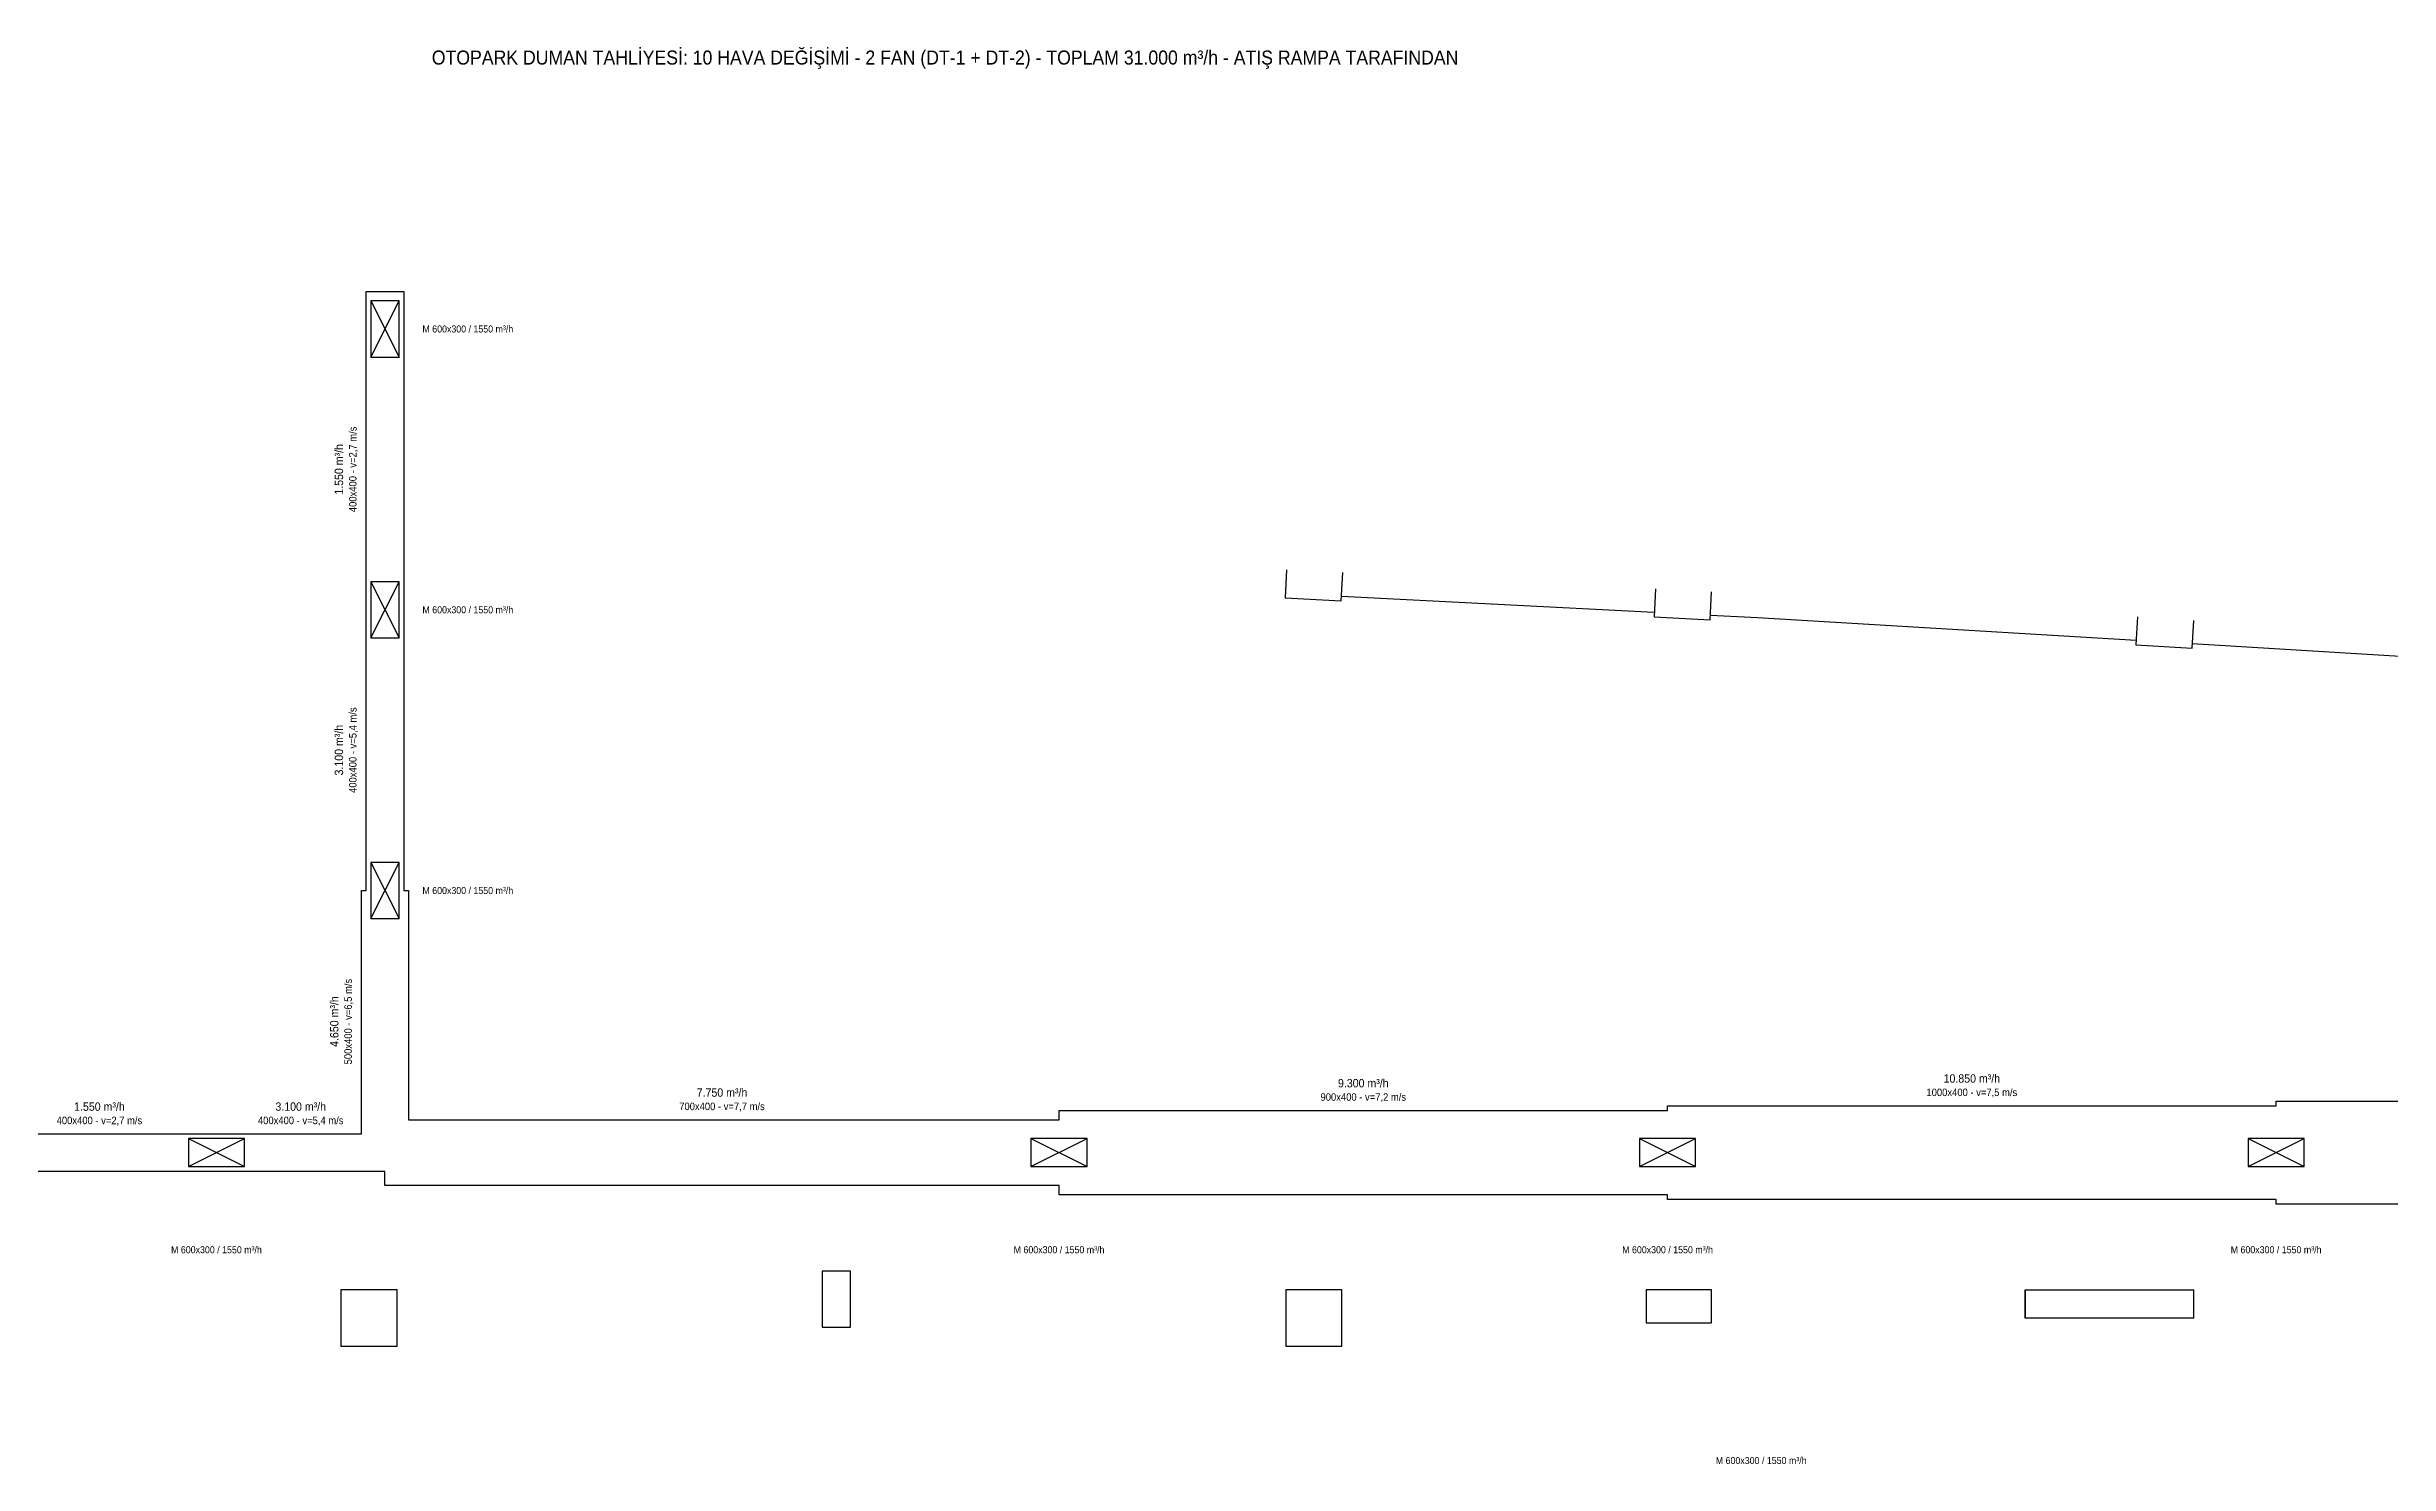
# Model space of a CAD drawing. Header units: centimetres. Extents: x 247949 to 357871, y -501485 to -497749.
# Drawn here: x 351969 to 354471, y -499263 to -497749 of the extents above; entities that cross this region are included whole.
import ezdxf
from ezdxf.enums import TextEntityAlignment as Align

# ---------------------------------------------------------------- set-up
doc = ezdxf.new("R2010")
doc.units = ezdxf.units.CM
for name, color, linetype in [('MIM-KOLON-REFERANS', 8, 'Continuous'), ('MTY-DUMAN-EGZOZ-CAP', 1, 'Continuous'), ('MTY-DUMAN-EGZOZ-KANALI', 1, 'Continuous'), ('MTY-DUMAN-MENFEZ', 1, 'Continuous')]:
    doc.layers.add(name, color=color, linetype=linetype)
doc.styles.add('ROTAS-ARIAL', font='arial.ttf')

msp = doc.modelspace()

# ---------------------------------------------------------------- linework, layer by layer
at = {"layer": 'MIM-KOLON-REFERANS'}
for points in [[(353293.1, -498307.2), (353291.5, -498337.2), (353351.4, -498340.3), (353353, -498310.3)], [(353687, -498327.6), (353685.5, -498357.5), (353745.4, -498360.6), (353746.9, -498330.7)], [(353351.7, -498335.3), (353685.7, -498352.5)], [(353745.7, -498355.7), (353796.2, -498358.3), (354200.6, -498382.6)], [(354202.1, -498357.7), (354200.3, -498387.6), (354260.2, -498391.2), (354262, -498361.3)], [(354260.5, -498386.2), (354605.5, -498407)], [(352827.1, -499116.6), (352827.1, -499056.6), (352797.1, -499056.6), (352797.1, -499116.6), (352827.1, -499116.6)], [(352283, -499076.7), (352283, -499136.7), (352343, -499136.7), (352343, -499076.7), (352283, -499076.7)], [(353292.1, -499076.7), (353292.1, -499136.7), (353352.1, -499136.7), (353352.1, -499076.7), (353292.1, -499076.7)], [(353747, -499111.7), (353747, -499076.7), (353677, -499076.7), (353677, -499111.7), (353747, -499111.7)], [(354262.1, -499106.7), (354081.9, -499106.7), (354081.9, -499076.7), (354262.1, -499076.7)], [(354082.1, -499076.7), (354082.1, -499106.7)], [(354261.9, -499076.7), (354261.9, -499106.7)], [(354262.1, -499106.7), (354262.1, -499076.7)]]:
    msp.add_lwpolyline(points, dxfattribs=at)
at = {"layer": 'MTY-DUMAN-EGZOZ-KANALI'}
for points in [[(351900, -498910), (352150, -498910), (352305, -498910), (352305, -498650), (352310, -498650), (352310, -498350), (352310, -498050), (352310, -498010), (352350, -498010), (352350, -498050), (352350, -498350), (352350, -498650), (352355, -498650), (352355, -498895), (353050, -498895), (353050, -498885), (353700, -498885), (353700, -498880), (354350, -498880), (354350, -498875), (355000, -498875)], [(355000, -498985), (354350, -498985), (354350, -498980), (353700, -498980), (353700, -498975), (353050, -498975), (353050, -498965), (352330, -498965), (352330, -498950), (352150, -498950), (351900, -498950)]]:
    msp.add_lwpolyline(points, dxfattribs=at)
at = {"layer": 'MTY-DUMAN-MENFEZ'}
for p, q in [((352315, -498080), (352345, -498020)), ((352315, -498020), (352345, -498080)), ((352315, -498380), (352345, -498320)), ((352315, -498320), (352345, -498380)), ((352315, -498680), (352345, -498620)), ((352315, -498620), (352345, -498680)), ((352120, -498945), (352180, -498915)), ((352120, -498915), (352180, -498945)), ((353020, -498945), (353080, -498915)), ((353020, -498915), (353080, -498945)), ((353670, -498945), (353730, -498915)), ((353670, -498915), (353730, -498945)), ((354320, -498945), (354380, -498915)), ((354320, -498915), (354380, -498945))]:
    msp.add_line(p, q, dxfattribs=at)
for points in [[(352315, -498080), (352345, -498080), (352345, -498020), (352315, -498020)], [(352315, -498380), (352345, -498380), (352345, -498320), (352315, -498320)], [(352315, -498680), (352345, -498680), (352345, -498620), (352315, -498620)], [(352120, -498945), (352180, -498945), (352180, -498915), (352120, -498915)], [(353020, -498945), (353080, -498945), (353080, -498915), (353020, -498915)], [(353670, -498945), (353730, -498945), (353730, -498915), (353670, -498915)], [(354320, -498945), (354380, -498945), (354380, -498915), (354320, -498915)]]:
    msp.add_lwpolyline(points, close=True, dxfattribs=at)

# ---------------------------------------------------------------- texts
at = {"layer": 'MTY-DUMAN-EGZOZ-CAP', "style": 'ROTAS-ARIAL', "width": 0.9}
for s, height, p in [('OTOPARK DUMAN TAHLİYESİ: 10 HAVA DEĞİŞİMİ - 2 FAN (DT-1 + DT-2) - TOPLAM 31.000 m³/h - ATIŞ RAMPA TARAFINDAN', 15, (352380, -497760)), ('M 600x300 / 1550 m³/h', 7.5, (352370, -498050)), ('M 600x300 / 1550 m³/h', 7.5, (352370, -498350)), ('M 600x300 / 1550 m³/h', 7.5, (352370, -498650))]:
    msp.add_text(s, height=height, dxfattribs=at).set_placement(p, align=Align.MIDDLE_LEFT)
for s, height, p in [('400x400 - v=2,7 m/s', 8, (352302, -498200)), ('1.550 m³/h', 9, (352288, -498200)), ('400x400 - v=5,4 m/s', 8, (352302, -498500)), ('3.100 m³/h', 9, (352288, -498500)), ('500x400 - v=6,5 m/s', 8, (352297, -498790)), ('4.650 m³/h', 9, (352283, -498790))]:
    msp.add_text(s, height=height, rotation=90, dxfattribs=at).set_placement(p, align=Align.BOTTOM_CENTER)
for s, height, p in [('9.300 m³/h', 9, (353375, -498863)), ('10.850 m³/h', 9, (354025, -498858)), ('1.550 m³/h', 9, (352025, -498888)), ('3.100 m³/h', 9, (352240, -498888)), ('700x400 - v=7,7 m/s', 8, (352690, -498887)), ('7.750 m³/h', 9, (352690, -498873)), ('900x400 - v=7,2 m/s', 8, (353375, -498877)), ('1000x400 - v=7,5 m/s', 8, (354025, -498872)), ('400x400 - v=2,7 m/s', 8, (352025, -498902)), ('400x400 - v=5,4 m/s', 8, (352240, -498902)), ('M 600x300 / 1550 m³/h', 7.5, (353800, -499265))]:
    msp.add_text(s, height=height, dxfattribs=at).set_placement(p, align=Align.BOTTOM_CENTER)
for p in [(352150, -499030), (353050, -499030), (353700, -499030), (354350, -499030)]:
    msp.add_text('M 600x300 / 1550 m³/h', height=7.5, dxfattribs=at).set_placement(p, align=Align.TOP_CENTER)

doc.saveas('drawing.dxf')
